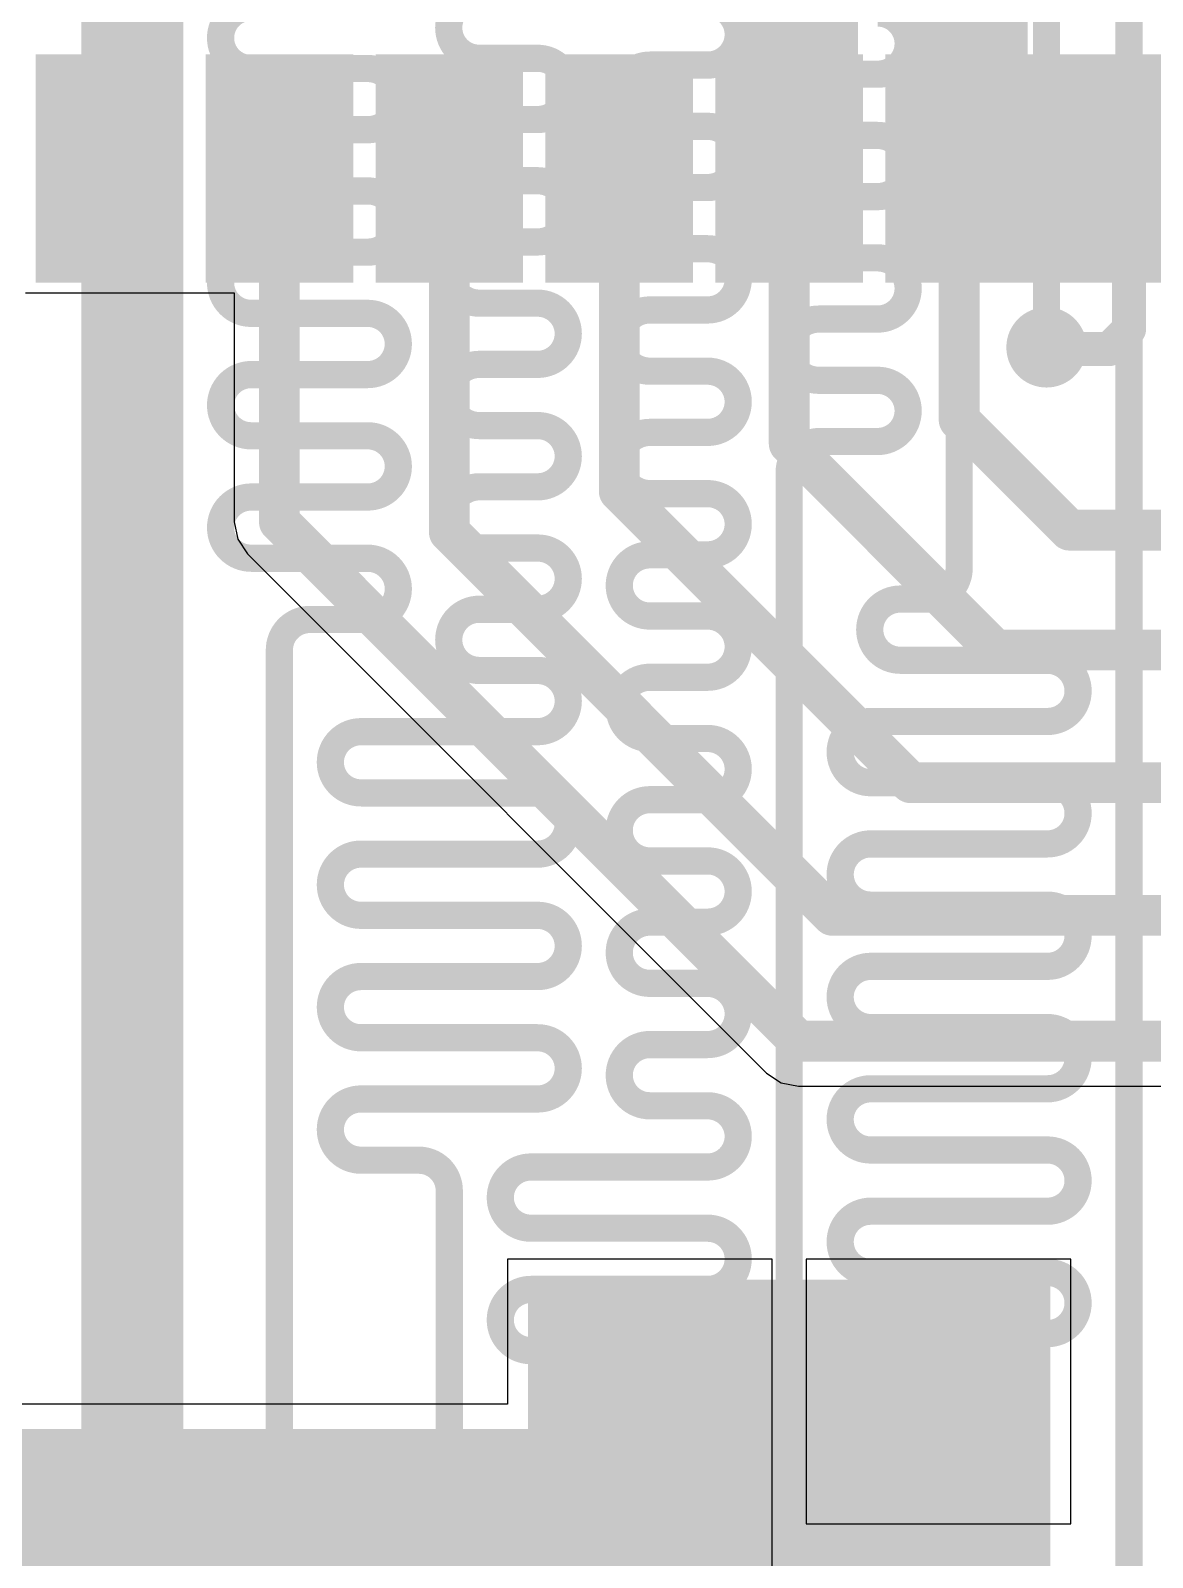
# Model space of a CAD drawing. Header units: millimetres. Extents: x -0.43 to 2.06, y -0.4 to 2.49.
# Drawn here: x -0.0579 to 0.2722, y 0.9902 to 1.4392 of the extents above; entities that cross this region are included whole.
import ezdxf

# ---------------------------------------------------------------- set-up
doc = ezdxf.new("R2010")
doc.units = ezdxf.units.MM
doc.header["$MEASUREMENT"] = 0
for name, color, linetype in [('BottomLayer', 5, 'Continuous'), ('TopLayer', 1, 'Continuous'), ('TopPaste', 8, 'Continuous'), ('TopSolder', 216, 'Continuous'), ('ViaHoleLayer', 16, 'Continuous')]:
    doc.layers.add(name, color=color, linetype=linetype)

# ---------------------------------------------------------------- blocks, each defined once
blk = doc.blocks.new('41_SMD_MODULE_57')
at = {"layer": 'TopLayer'}
for points in [[(0.31496, 0.26732), (0.37402, 0.26732), (0.37402, 0.23189), (0.31496, 0.23189)], [(0.31496, 0.21732), (0.37402, 0.21732), (0.37402, 0.18189), (0.31496, 0.18189)], [(0.31496, 0.16732), (0.37402, 0.16732), (0.37402, 0.13189), (0.31496, 0.13189)], [(-0.13189, 0.12244), (0.01378, 0.12244), (0.01378, -0.02323), (-0.13189, -0.02323)], [(0.31496, 0.11732), (0.37402, 0.11732), (0.37402, 0.08189), (0.31496, 0.08189)], [(0.31496, 0.06732), (0.37402, 0.06732), (0.37402, 0.03189), (0.31496, 0.03189)], [(0.31496, 0.01732), (0.37402, 0.01732), (0.37402, -0.01811), (0.31496, -0.01811)], [(0.31496, -0.03268), (0.37402, -0.03268), (0.37402, -0.06811), (0.31496, -0.06811)]]:
    blk.add_hatch(color=1, dxfattribs=at).paths.add_polyline_path(points)
at = {"layer": 'TopPaste'}
for points in [[(0.31496, 0.26732), (0.37402, 0.26732), (0.37402, 0.23189), (0.31496, 0.23189)], [(0.31496, 0.21732), (0.37402, 0.21732), (0.37402, 0.18189), (0.31496, 0.18189)], [(0.31496, 0.16732), (0.37402, 0.16732), (0.37402, 0.13189), (0.31496, 0.13189)], [(-0.13189, 0.12244), (0.01378, 0.12244), (0.01378, -0.02323), (-0.13189, -0.02323)], [(0.31496, 0.11732), (0.37402, 0.11732), (0.37402, 0.08189), (0.31496, 0.08189)], [(0.31496, 0.06732), (0.37402, 0.06732), (0.37402, 0.03189), (0.31496, 0.03189)], [(0.31496, 0.01732), (0.37402, 0.01732), (0.37402, -0.01811), (0.31496, -0.01811)], [(0.31496, -0.03268), (0.37402, -0.03268), (0.37402, -0.06811), (0.31496, -0.06811)]]:
    blk.add_hatch(color=8, dxfattribs=at).paths.add_polyline_path(points)
at = {"layer": 'TopSolder'}
for points in [[(0.31096, 0.27132), (0.37802, 0.27132), (0.37802, 0.22789), (0.31096, 0.22789)], [(0.31096, 0.22132), (0.37802, 0.22132), (0.37802, 0.17789), (0.31096, 0.17789)], [(0.31096, 0.17132), (0.37802, 0.17132), (0.37802, 0.12789), (0.31096, 0.12789)], [(-0.13589, 0.12644), (0.01778, 0.12644), (0.01778, -0.02723), (-0.13589, -0.02723)], [(0.31096, 0.12132), (0.37802, 0.12132), (0.37802, 0.07789), (0.31096, 0.07789)], [(0.31096, 0.07132), (0.37802, 0.07132), (0.37802, 0.02789), (0.31096, 0.02789)], [(0.31096, 0.02132), (0.37802, 0.02132), (0.37802, -0.02211), (0.31096, -0.02211)], [(0.31096, -0.02868), (0.37802, -0.02868), (0.37802, -0.07211), (0.31096, -0.07211)]]:
    blk.add_hatch(color=216, dxfattribs=at).paths.add_polyline_path(points)

msp = doc.modelspace()

# ---------------------------------------------------------------- hatches: boundary and pattern name
at = {"layer": 'BottomLayer'}
h = msp.add_hatch(color=5, dxfattribs=at)
edge = h.paths.add_edge_path()
edge.add_arc((0.241, 1.346), 0.01181, 0, 360)
at = {"layer": 'TopLayer'}
for points in [[(0.14651, 1.36631), (0.18551, 1.36631), (0.18551, 1.48031), (0.14651, 1.48031)], [(0.19651, 1.36631), (0.23551, 1.36631), (0.23551, 1.48031), (0.19651, 1.48031)]]:
    msp.add_hatch(color=1, dxfattribs=at).paths.add_polyline_path(points)
h = msp.add_hatch(color=1, dxfattribs=at)
edge = h.paths.add_edge_path()
edge.add_arc((0.241, 1.346), 0.01181, 0, 360)
at = {"layer": 'ViaHoleLayer'}
h = msp.add_hatch(color=16, dxfattribs=at)
edge = h.paths.add_edge_path()
edge.add_arc((0.241, 1.346), 0.00591, 0, 360)

# ---------------------------------------------------------------- linework, layer by layer
at = {"layer": 'BottomLayer'}
for points, const_width in [([(0.2153, 1.305), (0.2153, 1.7753)], 0.008), ([(0.241, 1.346), (0.241, 1.777)], 0.008), ([(-0.028, 0.907), (-0.028, 1.521)], 0.03), ([(0.2653, 1.002), (0.2653, 1.46)], 0.008), ([(0.07413, 1.431), (0.0913, 1.431)], 0.008), ([(0.1243, 1.429), (0.1413, 1.429)], 0.008), ([(0.007, 1.428), (0.0413, 1.428)], 0.008), ([(0.17389, 1.42632), (0.1913, 1.42632)], 0.008), ([(0.07413, 1.413), (0.0913, 1.413)], 0.008), ([(0.1243, 1.411), (0.1413, 1.411)], 0.008), ([(0.007, 1.41), (0.0413, 1.41)], 0.008), ([(0.17389, 1.40832), (0.1913, 1.40832)], 0.008), ([(0.07413, 1.395), (0.0913, 1.395)], 0.008), ([(0.1243, 1.393), (0.1413, 1.393)], 0.008), ([(0.007, 1.392), (0.0413, 1.392)], 0.008), ([(0.17393, 1.39032), (0.1913, 1.39032)], 0.008), ([(0.07413, 1.377), (0.0913, 1.377)], 0.008), ([(0.1243, 1.375), (0.1413, 1.375)], 0.008), ([(0.007, 1.374), (0.0413, 1.374)], 0.008), ([(0.17393, 1.37232), (0.1913, 1.37232)], 0.008), ([(0.07413, 1.359), (0.0913, 1.359)], 0.008), ([(0.1243, 1.357), (0.1413, 1.357)], 0.008), ([(0.007, 1.356), (0.0413, 1.356)], 0.008), ([(0.17398, 1.35432), (0.1913, 1.35432)], 0.008), ([(0.07413, 1.341), (0.0913, 1.341)], 0.008), ([(0.1243, 1.339), (0.1413, 1.339)], 0.008), ([(0.007, 1.338), (0.0413, 1.338)], 0.008), ([(0.17398, 1.33632), (0.1913, 1.33632)], 0.008), ([(0.07413, 1.323), (0.0913, 1.323)], 0.008), ([(0.1243, 1.321), (0.1413, 1.321)], 0.008), ([(0.007, 1.32), (0.0413, 1.32)], 0.008), ([(0.1743, 1.31832), (0.1913, 1.31832)], 0.008), ([(0.1653, 1.03932), (0.1653, 1.30932)], 0.008), ([(0.07413, 1.305), (0.0913, 1.305)], 0.008), ([(0.1243, 1.303), (0.1413, 1.303)], 0.008), ([(0.2153, 1.281), (0.2153, 1.305)], 0.008), ([(0.007, 1.302), (0.0413, 1.302)], 0.008), ([(0.07413, 1.287), (0.0913, 1.287)], 0.008), ([(0.1243, 1.285), (0.1413, 1.285)], 0.008), ([(0.007, 1.284), (0.0413, 1.284)], 0.008), ([(0.19799, 1.272), (0.2063, 1.272)], 0.008), ([(0.07413, 1.269), (0.0913, 1.269)], 0.008), ([(0.1243, 1.267), (0.1413, 1.267)], 0.008), ([(0.0243, 1.266), (0.0413, 1.266)], 0.008), ([(0.0153, 1.235), (0.0153, 1.257)], 0.008), ([(0.19799, 1.254), (0.2413, 1.254)], 0.008), ([(0.07413, 1.251), (0.0913, 1.251)], 0.008), ([(0.1243, 1.249), (0.1413, 1.249)], 0.008), ([(0.1893, 1.236), (0.2413, 1.236)], 0.008), ([(0.0153, 0.76062), (0.0153, 1.235)], 0.008), ([(0.0393, 1.233), (0.0913, 1.233)], 0.008), ([(0.1243, 1.231), (0.1413, 1.231)], 0.008), ([(0.1893, 1.218), (0.2413, 1.218)], 0.008), ([(0.0393, 1.215), (0.0913, 1.215)], 0.008), ([(0.1243, 1.213), (0.1413, 1.213)], 0.008), ([(0.1893, 1.2), (0.2413, 1.2)], 0.008), ([(0.0393, 1.197), (0.0913, 1.197)], 0.008), ([(0.1243, 1.195), (0.1413, 1.195)], 0.008), ([(0.1893, 1.182), (0.2413, 1.182)], 0.008), ([(0.0393, 1.179), (0.0913, 1.179)], 0.008), ([(0.1243, 1.177), (0.1413, 1.177)], 0.008), ([(0.1893, 1.164), (0.2413, 1.164)], 0.008), ([(0.0393, 1.161), (0.0913, 1.161)], 0.008), ([(0.1243, 1.159), (0.1413, 1.159)], 0.008), ([(0.1893, 1.146), (0.2413, 1.146)], 0.008), ([(0.0393, 1.143), (0.0913, 1.143)], 0.008), ([(0.1243, 1.141), (0.1413, 1.141)], 0.008), ([(0.1893, 1.128), (0.2413, 1.128)], 0.008), ([(0.0393, 1.125), (0.0913, 1.125)], 0.008), ([(0.1243, 1.123), (0.1413, 1.123)], 0.008), ([(0.1893, 1.11), (0.2413, 1.11)], 0.008), ([(0.0393, 1.107), (0.0563, 1.107)], 0.008), ([(0.0893, 1.105), (0.1413, 1.105)], 0.008), ([(0.0653, 1.094), (0.0653, 1.098)], 0.008), ([(0.0653, 0.76062), (0.0653, 1.094)], 0.008), ([(0.1893, 1.092), (0.2413, 1.092)], 0.008), ([(0.0893, 1.087), (0.1413, 1.087)], 0.008), ([(0.1893, 1.074), (0.2413, 1.074)], 0.008), ([(0.0893, 1.069), (0.1413, 1.069)], 0.008), ([(0.1893, 1.056), (0.2413, 1.056)], 0.008), ([(0.0893, 1.051), (0.1063, 1.051)], 0.008), ([(0.1153, 1.038), (0.1153, 1.042)], 0.008), ([(0.1153, 0.76062), (0.1153, 1.038)], 0.008), ([(0.1893, 1.038), (0.2063, 1.038)], 0.008), ([(0.1393, 1.03032), (0.1563, 1.03032)], 0.008), ([(0.2153, 1.025), (0.2153, 1.029)], 0.008), ([(0.2153, 0.76062), (0.2153, 1.025)], 0.008), ([(0.1393, 1.01232), (0.1913, 1.01232)], 0.008), ([(0.2653, 0.958), (0.2653, 1.002)], 0.008), ([(0.1393, 0.99432), (0.1913, 0.99432)], 0.008)]:
    msp.add_lwpolyline(points, dxfattribs=dict(at, const_width=const_width))
at = {"layer": 'BottomLayer', "const_width": 0.008}
for points in [[(0.07413, 1.431, -1), (0.07413, 1.449)], [(0.1413, 1.447, -1), (0.1413, 1.429)], [(0.007, 1.428, -1), (0.007, 1.446)], [(0.1913, 1.44432, -1), (0.1913, 1.42632)], [(0.0913, 1.431, -1), (0.0913, 1.413)], [(0.1243, 1.411, -1), (0.1243, 1.429)], [(0.0413, 1.428, -1), (0.0413, 1.41)], [(0.17389, 1.40832, -1), (0.17389, 1.42632)], [(0.07413, 1.395, -1), (0.07413, 1.413)], [(0.1413, 1.411, -1), (0.1413, 1.393)], [(0.007, 1.392, -1), (0.007, 1.41)], [(0.1913, 1.40832, -1), (0.1913, 1.39032)], [(0.0913, 1.395, -1), (0.0913, 1.377)], [(0.1243, 1.375, -1), (0.1243, 1.393)], [(0.0413, 1.392, -1), (0.0413, 1.374)], [(0.17393, 1.37232, -1), (0.17393, 1.39032)], [(0.07413, 1.359, -1), (0.07413, 1.377)], [(0.1413, 1.375, -1), (0.1413, 1.357)], [(0.007, 1.356, -1), (0.007, 1.374)], [(0.1913, 1.37232, -1), (0.1913, 1.35432)], [(0.0913, 1.359, -1), (0.0913, 1.341)], [(0.1243, 1.339, -1), (0.1243, 1.357)], [(0.0413, 1.356, -1), (0.0413, 1.338)], [(0.17398, 1.33632, -1), (0.17398, 1.35432)], [(0.07413, 1.323, -1), (0.07413, 1.341)], [(0.1413, 1.339, -1), (0.1413, 1.321)], [(0.007, 1.32, -1), (0.007, 1.338)], [(0.1913, 1.33632, -1), (0.1913, 1.31832)], [(0.0913, 1.323, -1), (0.0913, 1.305)], [(0.1243, 1.303, -1), (0.1243, 1.321)], [(0.0413, 1.32, -1), (0.0413, 1.302)], [(0.1653, 1.30932, -0.414214), (0.1743, 1.31832)], [(0.07413, 1.287, -1), (0.07413, 1.305)], [(0.1413, 1.303, -1), (0.1413, 1.285)], [(0.007, 1.284, -1), (0.007, 1.302)], [(0.0913, 1.287, -1), (0.0913, 1.269)], [(0.1243, 1.267, -1), (0.1243, 1.285)], [(0.0413, 1.284, -1), (0.0413, 1.266)], [(0.2153, 1.281, -0.414214), (0.2063, 1.272)], [(0.19799, 1.254, -1), (0.19799, 1.272)], [(0.07413, 1.251, -1), (0.07413, 1.269)], [(0.1413, 1.267, -1), (0.1413, 1.249)], [(0.0153, 1.257, -0.414214), (0.0243, 1.266)], [(0.2413, 1.254, -1), (0.2413, 1.236)], [(0.0913, 1.251, -1), (0.0913, 1.233)], [(0.1243, 1.231, -1), (0.1243, 1.249)], [(0.1893, 1.218, -1), (0.1893, 1.236)], [(0.0393, 1.215, -1), (0.0393, 1.233)], [(0.1413, 1.231, -1), (0.1413, 1.213)], [(0.2413, 1.218, -1), (0.2413, 1.2)], [(0.0913, 1.215, -1), (0.0913, 1.197)], [(0.1243, 1.195, -1), (0.1243, 1.213)], [(0.1893, 1.182, -1), (0.1893, 1.2)], [(0.0393, 1.179, -1), (0.0393, 1.197)], [(0.1413, 1.195, -1), (0.1413, 1.177)], [(0.2413, 1.182, -1), (0.2413, 1.164)], [(0.0913, 1.179, -1), (0.0913, 1.161)], [(0.1243, 1.159, -1), (0.1243, 1.177)], [(0.1893, 1.146, -1), (0.1893, 1.164)], [(0.0393, 1.143, -1), (0.0393, 1.161)], [(0.1413, 1.159, -1), (0.1413, 1.141)], [(0.2413, 1.146, -1), (0.2413, 1.128)], [(0.0913, 1.143, -1), (0.0913, 1.125)], [(0.1243, 1.123, -1), (0.1243, 1.141)], [(0.1893, 1.11, -1), (0.1893, 1.128)], [(0.0393, 1.107, -1), (0.0393, 1.125)], [(0.1413, 1.123, -1), (0.1413, 1.105)], [(0.2413, 1.11, -1), (0.2413, 1.092)], [(0.0563, 1.107, -0.414214), (0.0653, 1.098)], [(0.0893, 1.087, -1), (0.0893, 1.105)], [(0.1893, 1.074, -1), (0.1893, 1.092)], [(0.1413, 1.087, -1), (0.1413, 1.069)], [(0.2413, 1.074, -1), (0.2413, 1.056)], [(0.0893, 1.051, -1), (0.0893, 1.069)], [(0.1893, 1.038, -1), (0.1893, 1.056)], [(0.1063, 1.051, -0.414214), (0.1153, 1.042)], [(0.1653, 1.03932, -0.414214), (0.1563, 1.03032)], [(0.2063, 1.038, -0.414214), (0.2153, 1.029)], [(0.1393, 1.01232, -1), (0.1393, 1.03032)], [(0.1913, 1.01232, -1), (0.1913, 0.99432)], [(0.1393, 0.97632, -1), (0.1393, 0.99432)]]:
    msp.add_lwpolyline(points, format="xyb", dxfattribs=at)
at = {"layer": 'BottomLayer', "const_width": 0.004}
for points in [[(0.07213, 1.431, 1), (0.07613, 1.431, 1)], [(0.07213, 1.431, 1), (0.07613, 1.431, 1)], [(0.0893, 1.431, 1), (0.0933, 1.431, 1)], [(0.0893, 1.431, 1), (0.0933, 1.431, 1)], [(0.1223, 1.429, 1), (0.1263, 1.429, 1)], [(0.1223, 1.429, 1), (0.1263, 1.429, 1)], [(0.1393, 1.429, 1), (0.1433, 1.429, 1)], [(0.1393, 1.429, 1), (0.1433, 1.429, 1)], [(0.005, 1.428, 1), (0.009, 1.428, 1)], [(0.005, 1.428, 1), (0.009, 1.428, 1)], [(0.0393, 1.428, 1), (0.0433, 1.428, 1)], [(0.0393, 1.428, 1), (0.0433, 1.428, 1)], [(0.17189, 1.42632, 1), (0.17589, 1.42632, 1)], [(0.17189, 1.42632, 1), (0.17589, 1.42632, 1)], [(0.1893, 1.42632, 1), (0.1933, 1.42632, 1)], [(0.1893, 1.42632, 1), (0.1933, 1.42632, 1)], [(0.07213, 1.413, 1), (0.07613, 1.413, 1)], [(0.07213, 1.413, 1), (0.07613, 1.413, 1)], [(0.0893, 1.413, 1), (0.0933, 1.413, 1)], [(0.0893, 1.413, 1), (0.0933, 1.413, 1)], [(0.1223, 1.411, 1), (0.1263, 1.411, 1)], [(0.1223, 1.411, 1), (0.1263, 1.411, 1)], [(0.1393, 1.411, 1), (0.1433, 1.411, 1)], [(0.1393, 1.411, 1), (0.1433, 1.411, 1)], [(0.005, 1.41, 1), (0.009, 1.41, 1)], [(0.005, 1.41, 1), (0.009, 1.41, 1)], [(0.0393, 1.41, 1), (0.0433, 1.41, 1)], [(0.0393, 1.41, 1), (0.0433, 1.41, 1)], [(0.17189, 1.40832, 1), (0.17589, 1.40832, 1)], [(0.17189, 1.40832, 1), (0.17589, 1.40832, 1)], [(0.1893, 1.40832, 1), (0.1933, 1.40832, 1)], [(0.1893, 1.40832, 1), (0.1933, 1.40832, 1)], [(0.07213, 1.395, 1), (0.07613, 1.395, 1)], [(0.07213, 1.395, 1), (0.07613, 1.395, 1)], [(0.0893, 1.395, 1), (0.0933, 1.395, 1)], [(0.0893, 1.395, 1), (0.0933, 1.395, 1)], [(0.1223, 1.393, 1), (0.1263, 1.393, 1)], [(0.1223, 1.393, 1), (0.1263, 1.393, 1)], [(0.1393, 1.393, 1), (0.1433, 1.393, 1)], [(0.1393, 1.393, 1), (0.1433, 1.393, 1)], [(0.005, 1.392, 1), (0.009, 1.392, 1)], [(0.005, 1.392, 1), (0.009, 1.392, 1)], [(0.0393, 1.392, 1), (0.0433, 1.392, 1)], [(0.0393, 1.392, 1), (0.0433, 1.392, 1)], [(0.17193, 1.39032, 1), (0.17593, 1.39032, 1)], [(0.17193, 1.39032, 1), (0.17593, 1.39032, 1)], [(0.1893, 1.39032, 1), (0.1933, 1.39032, 1)], [(0.1893, 1.39032, 1), (0.1933, 1.39032, 1)], [(0.07213, 1.377, 1), (0.07613, 1.377, 1)], [(0.07213, 1.377, 1), (0.07613, 1.377, 1)], [(0.0893, 1.377, 1), (0.0933, 1.377, 1)], [(0.0893, 1.377, 1), (0.0933, 1.377, 1)], [(0.1223, 1.375, 1), (0.1263, 1.375, 1)], [(0.1223, 1.375, 1), (0.1263, 1.375, 1)], [(0.1393, 1.375, 1), (0.1433, 1.375, 1)], [(0.1393, 1.375, 1), (0.1433, 1.375, 1)], [(0.005, 1.374, 1), (0.009, 1.374, 1)], [(0.005, 1.374, 1), (0.009, 1.374, 1)], [(0.0393, 1.374, 1), (0.0433, 1.374, 1)], [(0.0393, 1.374, 1), (0.0433, 1.374, 1)], [(0.17193, 1.37232, 1), (0.17593, 1.37232, 1)], [(0.17193, 1.37232, 1), (0.17593, 1.37232, 1)], [(0.1893, 1.37232, 1), (0.1933, 1.37232, 1)], [(0.1893, 1.37232, 1), (0.1933, 1.37232, 1)], [(0.07213, 1.359, 1), (0.07613, 1.359, 1)], [(0.07213, 1.359, 1), (0.07613, 1.359, 1)], [(0.0893, 1.359, 1), (0.0933, 1.359, 1)], [(0.0893, 1.359, 1), (0.0933, 1.359, 1)], [(0.1223, 1.357, 1), (0.1263, 1.357, 1)], [(0.1223, 1.357, 1), (0.1263, 1.357, 1)], [(0.1393, 1.357, 1), (0.1433, 1.357, 1)], [(0.1393, 1.357, 1), (0.1433, 1.357, 1)], [(0.005, 1.356, 1), (0.009, 1.356, 1)], [(0.005, 1.356, 1), (0.009, 1.356, 1)], [(0.0393, 1.356, 1), (0.0433, 1.356, 1)], [(0.0393, 1.356, 1), (0.0433, 1.356, 1)], [(0.17198, 1.35432, 1), (0.17598, 1.35432, 1)], [(0.17198, 1.35432, 1), (0.17598, 1.35432, 1)], [(0.1893, 1.35432, 1), (0.1933, 1.35432, 1)], [(0.1893, 1.35432, 1), (0.1933, 1.35432, 1)], [(0.239, 1.346, 1), (0.243, 1.346, 1)], [(0.07213, 1.341, 1), (0.07613, 1.341, 1)], [(0.07213, 1.341, 1), (0.07613, 1.341, 1)], [(0.0893, 1.341, 1), (0.0933, 1.341, 1)], [(0.0893, 1.341, 1), (0.0933, 1.341, 1)], [(0.1223, 1.339, 1), (0.1263, 1.339, 1)], [(0.1223, 1.339, 1), (0.1263, 1.339, 1)], [(0.1393, 1.339, 1), (0.1433, 1.339, 1)], [(0.1393, 1.339, 1), (0.1433, 1.339, 1)], [(0.005, 1.338, 1), (0.009, 1.338, 1)], [(0.005, 1.338, 1), (0.009, 1.338, 1)], [(0.0393, 1.338, 1), (0.0433, 1.338, 1)], [(0.0393, 1.338, 1), (0.0433, 1.338, 1)], [(0.17198, 1.33632, 1), (0.17598, 1.33632, 1)], [(0.17198, 1.33632, 1), (0.17598, 1.33632, 1)], [(0.1893, 1.33632, 1), (0.1933, 1.33632, 1)], [(0.1893, 1.33632, 1), (0.1933, 1.33632, 1)], [(0.07213, 1.323, 1), (0.07613, 1.323, 1)], [(0.07213, 1.323, 1), (0.07613, 1.323, 1)], [(0.0893, 1.323, 1), (0.0933, 1.323, 1)], [(0.0893, 1.323, 1), (0.0933, 1.323, 1)], [(0.1223, 1.321, 1), (0.1263, 1.321, 1)], [(0.1223, 1.321, 1), (0.1263, 1.321, 1)], [(0.1393, 1.321, 1), (0.1433, 1.321, 1)], [(0.1393, 1.321, 1), (0.1433, 1.321, 1)], [(0.005, 1.32, 1), (0.009, 1.32, 1)], [(0.005, 1.32, 1), (0.009, 1.32, 1)], [(0.0393, 1.32, 1), (0.0433, 1.32, 1)], [(0.0393, 1.32, 1), (0.0433, 1.32, 1)], [(0.1723, 1.31832, 1), (0.1763, 1.31832, 1)], [(0.1723, 1.31832, 1), (0.1763, 1.31832, 1)], [(0.1893, 1.31832, 1), (0.1933, 1.31832, 1)], [(0.1893, 1.31832, 1), (0.1933, 1.31832, 1)], [(0.1633, 1.30932, 1), (0.1673, 1.30932, 1)], [(0.1633, 1.30932, 1), (0.1673, 1.30932, 1)], [(0.07213, 1.305, 1), (0.07613, 1.305, 1)], [(0.07213, 1.305, 1), (0.07613, 1.305, 1)], [(0.0893, 1.305, 1), (0.0933, 1.305, 1)], [(0.0893, 1.305, 1), (0.0933, 1.305, 1)], [(0.1223, 1.303, 1), (0.1263, 1.303, 1)], [(0.1223, 1.303, 1), (0.1263, 1.303, 1)], [(0.1393, 1.303, 1), (0.1433, 1.303, 1)], [(0.1393, 1.303, 1), (0.1433, 1.303, 1)], [(0.2133, 1.305, 1), (0.2173, 1.305, 1)], [(0.2133, 1.305, 1), (0.2173, 1.305, 1)], [(0.005, 1.302, 1), (0.009, 1.302, 1)], [(0.005, 1.302, 1), (0.009, 1.302, 1)], [(0.0393, 1.302, 1), (0.0433, 1.302, 1)], [(0.0393, 1.302, 1), (0.0433, 1.302, 1)], [(0.07213, 1.287, 1), (0.07613, 1.287, 1)], [(0.07213, 1.287, 1), (0.07613, 1.287, 1)], [(0.0893, 1.287, 1), (0.0933, 1.287, 1)], [(0.0893, 1.287, 1), (0.0933, 1.287, 1)], [(0.1223, 1.285, 1), (0.1263, 1.285, 1)], [(0.1223, 1.285, 1), (0.1263, 1.285, 1)], [(0.1393, 1.285, 1), (0.1433, 1.285, 1)], [(0.1393, 1.285, 1), (0.1433, 1.285, 1)], [(0.005, 1.284, 1), (0.009, 1.284, 1)], [(0.005, 1.284, 1), (0.009, 1.284, 1)], [(0.0393, 1.284, 1), (0.0433, 1.284, 1)], [(0.0393, 1.284, 1), (0.0433, 1.284, 1)], [(0.2133, 1.281, 1), (0.2173, 1.281, 1)], [(0.2133, 1.281, 1), (0.2173, 1.281, 1)], [(0.19599, 1.272, 1), (0.19999, 1.272, 1)], [(0.19599, 1.272, 1), (0.19999, 1.272, 1)], [(0.2043, 1.272, 1), (0.2083, 1.272, 1)], [(0.2043, 1.272, 1), (0.2083, 1.272, 1)], [(0.07213, 1.269, 1), (0.07613, 1.269, 1)], [(0.07213, 1.269, 1), (0.07613, 1.269, 1)], [(0.0893, 1.269, 1), (0.0933, 1.269, 1)], [(0.0893, 1.269, 1), (0.0933, 1.269, 1)], [(0.1223, 1.267, 1), (0.1263, 1.267, 1)], [(0.1223, 1.267, 1), (0.1263, 1.267, 1)], [(0.1393, 1.267, 1), (0.1433, 1.267, 1)], [(0.1393, 1.267, 1), (0.1433, 1.267, 1)], [(0.0223, 1.266, 1), (0.0263, 1.266, 1)], [(0.0223, 1.266, 1), (0.0263, 1.266, 1)], [(0.0393, 1.266, 1), (0.0433, 1.266, 1)], [(0.0393, 1.266, 1), (0.0433, 1.266, 1)], [(0.0133, 1.257, 1), (0.0173, 1.257, 1)], [(0.0133, 1.257, 1), (0.0173, 1.257, 1)], [(0.19599, 1.254, 1), (0.19999, 1.254, 1)], [(0.19599, 1.254, 1), (0.19999, 1.254, 1)], [(0.2393, 1.254, 1), (0.2433, 1.254, 1)], [(0.2393, 1.254, 1), (0.2433, 1.254, 1)], [(0.07213, 1.251, 1), (0.07613, 1.251, 1)], [(0.07213, 1.251, 1), (0.07613, 1.251, 1)], [(0.0893, 1.251, 1), (0.0933, 1.251, 1)], [(0.0893, 1.251, 1), (0.0933, 1.251, 1)], [(0.1223, 1.249, 1), (0.1263, 1.249, 1)], [(0.1223, 1.249, 1), (0.1263, 1.249, 1)], [(0.1393, 1.249, 1), (0.1433, 1.249, 1)], [(0.1393, 1.249, 1), (0.1433, 1.249, 1)], [(0.1873, 1.236, 1), (0.1913, 1.236, 1)], [(0.1873, 1.236, 1), (0.1913, 1.236, 1)], [(0.2393, 1.236, 1), (0.2433, 1.236, 1)], [(0.2393, 1.236, 1), (0.2433, 1.236, 1)], [(0.0133, 1.235, 1), (0.0173, 1.235, 1)], [(0.0133, 1.235, 1), (0.0173, 1.235, 1)], [(0.0373, 1.233, 1), (0.0413, 1.233, 1)], [(0.0373, 1.233, 1), (0.0413, 1.233, 1)], [(0.0893, 1.233, 1), (0.0933, 1.233, 1)], [(0.0893, 1.233, 1), (0.0933, 1.233, 1)], [(0.1223, 1.231, 1), (0.1263, 1.231, 1)], [(0.1223, 1.231, 1), (0.1263, 1.231, 1)], [(0.1393, 1.231, 1), (0.1433, 1.231, 1)], [(0.1393, 1.231, 1), (0.1433, 1.231, 1)], [(0.1873, 1.218, 1), (0.1913, 1.218, 1)], [(0.1873, 1.218, 1), (0.1913, 1.218, 1)], [(0.2393, 1.218, 1), (0.2433, 1.218, 1)], [(0.2393, 1.218, 1), (0.2433, 1.218, 1)], [(0.0373, 1.215, 1), (0.0413, 1.215, 1)], [(0.0373, 1.215, 1), (0.0413, 1.215, 1)], [(0.0893, 1.215, 1), (0.0933, 1.215, 1)], [(0.0893, 1.215, 1), (0.0933, 1.215, 1)], [(0.1223, 1.213, 1), (0.1263, 1.213, 1)], [(0.1223, 1.213, 1), (0.1263, 1.213, 1)], [(0.1393, 1.213, 1), (0.1433, 1.213, 1)], [(0.1393, 1.213, 1), (0.1433, 1.213, 1)], [(0.1873, 1.2, 1), (0.1913, 1.2, 1)], [(0.1873, 1.2, 1), (0.1913, 1.2, 1)], [(0.2393, 1.2, 1), (0.2433, 1.2, 1)], [(0.2393, 1.2, 1), (0.2433, 1.2, 1)], [(0.0373, 1.197, 1), (0.0413, 1.197, 1)], [(0.0373, 1.197, 1), (0.0413, 1.197, 1)], [(0.0893, 1.197, 1), (0.0933, 1.197, 1)], [(0.0893, 1.197, 1), (0.0933, 1.197, 1)], [(0.1223, 1.195, 1), (0.1263, 1.195, 1)], [(0.1223, 1.195, 1), (0.1263, 1.195, 1)], [(0.1393, 1.195, 1), (0.1433, 1.195, 1)], [(0.1393, 1.195, 1), (0.1433, 1.195, 1)], [(0.1873, 1.182, 1), (0.1913, 1.182, 1)], [(0.1873, 1.182, 1), (0.1913, 1.182, 1)], [(0.2393, 1.182, 1), (0.2433, 1.182, 1)], [(0.2393, 1.182, 1), (0.2433, 1.182, 1)], [(0.0373, 1.179, 1), (0.0413, 1.179, 1)], [(0.0373, 1.179, 1), (0.0413, 1.179, 1)], [(0.0893, 1.179, 1), (0.0933, 1.179, 1)], [(0.0893, 1.179, 1), (0.0933, 1.179, 1)], [(0.1223, 1.177, 1), (0.1263, 1.177, 1)], [(0.1223, 1.177, 1), (0.1263, 1.177, 1)], [(0.1393, 1.177, 1), (0.1433, 1.177, 1)], [(0.1393, 1.177, 1), (0.1433, 1.177, 1)], [(0.1873, 1.164, 1), (0.1913, 1.164, 1)], [(0.1873, 1.164, 1), (0.1913, 1.164, 1)], [(0.2393, 1.164, 1), (0.2433, 1.164, 1)], [(0.2393, 1.164, 1), (0.2433, 1.164, 1)], [(0.0373, 1.161, 1), (0.0413, 1.161, 1)], [(0.0373, 1.161, 1), (0.0413, 1.161, 1)], [(0.0893, 1.161, 1), (0.0933, 1.161, 1)], [(0.0893, 1.161, 1), (0.0933, 1.161, 1)], [(0.1223, 1.159, 1), (0.1263, 1.159, 1)], [(0.1223, 1.159, 1), (0.1263, 1.159, 1)], [(0.1393, 1.159, 1), (0.1433, 1.159, 1)], [(0.1393, 1.159, 1), (0.1433, 1.159, 1)], [(0.1873, 1.146, 1), (0.1913, 1.146, 1)], [(0.1873, 1.146, 1), (0.1913, 1.146, 1)], [(0.2393, 1.146, 1), (0.2433, 1.146, 1)], [(0.2393, 1.146, 1), (0.2433, 1.146, 1)], [(0.0373, 1.143, 1), (0.0413, 1.143, 1)], [(0.0373, 1.143, 1), (0.0413, 1.143, 1)], [(0.0893, 1.143, 1), (0.0933, 1.143, 1)], [(0.0893, 1.143, 1), (0.0933, 1.143, 1)], [(0.1223, 1.141, 1), (0.1263, 1.141, 1)], [(0.1223, 1.141, 1), (0.1263, 1.141, 1)], [(0.1393, 1.141, 1), (0.1433, 1.141, 1)], [(0.1393, 1.141, 1), (0.1433, 1.141, 1)], [(0.1873, 1.128, 1), (0.1913, 1.128, 1)], [(0.1873, 1.128, 1), (0.1913, 1.128, 1)], [(0.2393, 1.128, 1), (0.2433, 1.128, 1)], [(0.2393, 1.128, 1), (0.2433, 1.128, 1)], [(0.0373, 1.125, 1), (0.0413, 1.125, 1)], [(0.0373, 1.125, 1), (0.0413, 1.125, 1)], [(0.0893, 1.125, 1), (0.0933, 1.125, 1)], [(0.0893, 1.125, 1), (0.0933, 1.125, 1)], [(0.1223, 1.123, 1), (0.1263, 1.123, 1)], [(0.1223, 1.123, 1), (0.1263, 1.123, 1)], [(0.1393, 1.123, 1), (0.1433, 1.123, 1)], [(0.1393, 1.123, 1), (0.1433, 1.123, 1)], [(0.1873, 1.11, 1), (0.1913, 1.11, 1)], [(0.1873, 1.11, 1), (0.1913, 1.11, 1)], [(0.2393, 1.11, 1), (0.2433, 1.11, 1)], [(0.2393, 1.11, 1), (0.2433, 1.11, 1)], [(0.0373, 1.107, 1), (0.0413, 1.107, 1)], [(0.0373, 1.107, 1), (0.0413, 1.107, 1)], [(0.0543, 1.107, 1), (0.0583, 1.107, 1)], [(0.0543, 1.107, 1), (0.0583, 1.107, 1)], [(0.0873, 1.105, 1), (0.0913, 1.105, 1)], [(0.0873, 1.105, 1), (0.0913, 1.105, 1)], [(0.1393, 1.105, 1), (0.1433, 1.105, 1)], [(0.1393, 1.105, 1), (0.1433, 1.105, 1)], [(0.0633, 1.098, 1), (0.0673, 1.098, 1)], [(0.0633, 1.098, 1), (0.0673, 1.098, 1)], [(0.0633, 1.094, 1), (0.0673, 1.094, 1)], [(0.0633, 1.094, 1), (0.0673, 1.094, 1)], [(0.1873, 1.092, 1), (0.1913, 1.092, 1)], [(0.1873, 1.092, 1), (0.1913, 1.092, 1)], [(0.2393, 1.092, 1), (0.2433, 1.092, 1)], [(0.2393, 1.092, 1), (0.2433, 1.092, 1)], [(0.0873, 1.087, 1), (0.0913, 1.087, 1)], [(0.0873, 1.087, 1), (0.0913, 1.087, 1)], [(0.1393, 1.087, 1), (0.1433, 1.087, 1)], [(0.1393, 1.087, 1), (0.1433, 1.087, 1)], [(0.1873, 1.074, 1), (0.1913, 1.074, 1)], [(0.1873, 1.074, 1), (0.1913, 1.074, 1)], [(0.2393, 1.074, 1), (0.2433, 1.074, 1)], [(0.2393, 1.074, 1), (0.2433, 1.074, 1)], [(0.0873, 1.069, 1), (0.0913, 1.069, 1)], [(0.0873, 1.069, 1), (0.0913, 1.069, 1)], [(0.1393, 1.069, 1), (0.1433, 1.069, 1)], [(0.1393, 1.069, 1), (0.1433, 1.069, 1)], [(0.1873, 1.056, 1), (0.1913, 1.056, 1)], [(0.1873, 1.056, 1), (0.1913, 1.056, 1)], [(0.2393, 1.056, 1), (0.2433, 1.056, 1)], [(0.2393, 1.056, 1), (0.2433, 1.056, 1)], [(0.0873, 1.051, 1), (0.0913, 1.051, 1)], [(0.0873, 1.051, 1), (0.0913, 1.051, 1)], [(0.1043, 1.051, 1), (0.1083, 1.051, 1)], [(0.1043, 1.051, 1), (0.1083, 1.051, 1)], [(0.1133, 1.042, 1), (0.1173, 1.042, 1)], [(0.1133, 1.042, 1), (0.1173, 1.042, 1)], [(0.1133, 1.038, 1), (0.1173, 1.038, 1)], [(0.1133, 1.038, 1), (0.1173, 1.038, 1)], [(0.1633, 1.03932, 1), (0.1673, 1.03932, 1)], [(0.1633, 1.03932, 1), (0.1673, 1.03932, 1)], [(0.1873, 1.038, 1), (0.1913, 1.038, 1)], [(0.1873, 1.038, 1), (0.1913, 1.038, 1)], [(0.2043, 1.038, 1), (0.2083, 1.038, 1)], [(0.2043, 1.038, 1), (0.2083, 1.038, 1)], [(0.1373, 1.03032, 1), (0.1413, 1.03032, 1)], [(0.1373, 1.03032, 1), (0.1413, 1.03032, 1)], [(0.1543, 1.03032, 1), (0.1583, 1.03032, 1)], [(0.1543, 1.03032, 1), (0.1583, 1.03032, 1)], [(0.2133, 1.029, 1), (0.2173, 1.029, 1)], [(0.2133, 1.029, 1), (0.2173, 1.029, 1)], [(0.2133, 1.025, 1), (0.2173, 1.025, 1)], [(0.2133, 1.025, 1), (0.2173, 1.025, 1)], [(0.1373, 1.01232, 1), (0.1413, 1.01232, 1)], [(0.1373, 1.01232, 1), (0.1413, 1.01232, 1)], [(0.1893, 1.01232, 1), (0.1933, 1.01232, 1)], [(0.1893, 1.01232, 1), (0.1933, 1.01232, 1)], [(0.2633, 1.002, 1), (0.2673, 1.002, 1)], [(0.2633, 1.002, 1), (0.2673, 1.002, 1)], [(0.1373, 0.99432, 1), (0.1413, 0.99432, 1)], [(0.1373, 0.99432, 1), (0.1413, 0.99432, 1)], [(0.1893, 0.99432, 1), (0.1933, 0.99432, 1)], [(0.1893, 0.99432, 1), (0.1933, 0.99432, 1)]]:
    msp.add_lwpolyline(points, format="xyb", close=True, dxfattribs=at)
at = {"layer": 'TopLayer'}
for p, q in [((-0.05942, 1.36207), (-0.00998, 1.36207)), ((-0.00998, 1.36207), (-0.00998, 1.36207)), ((-0.00998, 1.36207), (-0.00942, 1.36207)), ((-0.00942, 1.36207), (-0.00942, 1.36207)), ((-0.00942, 1.36207), (0.00204, 1.36207)), ((0.00204, 1.36207), (0.00204, 1.2947)), ((0.00204, 1.2947), (0.00305, 1.28963)), ((0.00305, 1.28963), (0.00593, 1.28533)), ((0.00593, 1.28533), (0.15863, 1.13263)), ((0.15863, 1.13263), (0.16293, 1.12975)), ((0.16293, 1.12975), (0.168, 1.12875)), ((0.168, 1.12875), (0.34865, 1.12875)), ((0.1603, 1.07789), (0.08246, 1.07789)), ((0.08246, 1.07789), (0.08246, 1.03528)), ((0.1603, 0.99506), (0.1603, 1.07789)), ((0.24813, 1.07789), (0.1703, 1.07789)), ((0.1703, 1.07789), (0.1703, 1.00006)), ((0.24813, 1.00006), (0.24813, 1.07789)), ((0.08246, 1.03528), (-0.10735, 1.03528)), ((0.1703, 1.00006), (0.24813, 1.00006)), ((0.1603, 0.91222), (0.1603, 0.99506))]:
    msp.add_line(p, q, dxfattribs=at)
for points, const_width in [([(-0.03422, 1.39908), (-0.03422, 1.45922)], 0.01), ([(0.0153, 1.2947), (0.0153, 1.3986)], 0.012), ([(0.0653, 1.2917), (0.0653, 1.3986)], 0.012), ([(0.1153, 1.3037), (0.1153, 1.3986)], 0.012), ([(0.1653, 1.3177), (0.1653, 1.3986)], 0.012), ([(0.2153, 1.3247), (0.2153, 1.3986)], 0.012), ([(0.2653, 1.35133), (0.2653, 1.3986)], 0.01), ([(0.25944, 1.34548), (0.2653, 1.35133)], 0.01), ([(0.241, 1.346), (0.24152, 1.34548)], 0.01), ([(0.24152, 1.34548), (0.25944, 1.34548)], 0.01), ([(0.2153, 1.3247), (0.24774, 1.29226)], 0.012), ([(0.1653, 1.3177), (0.226, 1.257)], 0.012), ([(0.1153, 1.3037), (0.201, 1.218)], 0.012), ([(0.0153, 1.2947), (0.168, 1.142)], 0.012), ([(0.0653, 1.2917), (0.178, 1.179)], 0.012), ([(0.24774, 1.29226), (0.362, 1.29226)], 0.012), ([(0.226, 1.257), (0.363, 1.257)], 0.012), ([(0.201, 1.218), (0.362, 1.218)], 0.012), ([(0.178, 1.179), (0.359, 1.179)], 0.012), ([(0.168, 1.142), (0.36, 1.142)], 0.012), ([(-0.123, 1.003), (0.15735, 1.003)], 0.05), ([(0.15735, 1.003), (0.1653, 0.99506)], 0.022)]:
    msp.add_lwpolyline(points, dxfattribs=dict(at, const_width=const_width))
for points, const_width in [([(-0.03672, 1.39908, 1), (-0.03172, 1.39908, 1)], 0.005), ([(0.0123, 1.3986, 1), (0.0183, 1.3986, 1)], 0.006), ([(0.0623, 1.3986, 1), (0.0683, 1.3986, 1)], 0.006), ([(0.1123, 1.3986, 1), (0.1183, 1.3986, 1)], 0.006), ([(0.1623, 1.3986, 1), (0.1683, 1.3986, 1)], 0.006), ([(0.2123, 1.3986, 1), (0.2183, 1.3986, 1)], 0.006), ([(0.2628, 1.3986, 1), (0.2678, 1.3986, 1)], 0.005), ([(0.2628, 1.35133, 1), (0.2678, 1.35133, 1)], 0.005), ([(0.2628, 1.35133, 1), (0.2678, 1.35133, 1)], 0.005), ([(0.2385, 1.346, 1), (0.2435, 1.346, 1)], 0.005), ([(0.23902, 1.34548, 1), (0.24402, 1.34548, 1)], 0.005), ([(0.23902, 1.34548, 1), (0.24402, 1.34548, 1)], 0.005), ([(0.25694, 1.34548, 1), (0.26194, 1.34548, 1)], 0.005), ([(0.25694, 1.34548, 1), (0.26194, 1.34548, 1)], 0.005), ([(0.2123, 1.3247, 1), (0.2183, 1.3247, 1)], 0.006), ([(0.2123, 1.3247, 1), (0.2183, 1.3247, 1)], 0.006), ([(0.1623, 1.3177, 1), (0.1683, 1.3177, 1)], 0.006), ([(0.1623, 1.3177, 1), (0.1683, 1.3177, 1)], 0.006), ([(0.1123, 1.3037, 1), (0.1183, 1.3037, 1)], 0.006), ([(0.1123, 1.3037, 1), (0.1183, 1.3037, 1)], 0.006), ([(0.0123, 1.2947, 1), (0.0183, 1.2947, 1)], 0.006), ([(0.0123, 1.2947, 1), (0.0183, 1.2947, 1)], 0.006), ([(0.0623, 1.2917, 1), (0.0683, 1.2917, 1)], 0.006), ([(0.0623, 1.2917, 1), (0.0683, 1.2917, 1)], 0.006), ([(0.24474, 1.29226, 1), (0.25074, 1.29226, 1)], 0.006), ([(0.24474, 1.29226, 1), (0.25074, 1.29226, 1)], 0.006), ([(0.223, 1.257, 1), (0.229, 1.257, 1)], 0.006), ([(0.223, 1.257, 1), (0.229, 1.257, 1)], 0.006), ([(0.198, 1.218, 1), (0.204, 1.218, 1)], 0.006), ([(0.198, 1.218, 1), (0.204, 1.218, 1)], 0.006), ([(0.175, 1.179, 1), (0.181, 1.179, 1)], 0.006), ([(0.175, 1.179, 1), (0.181, 1.179, 1)], 0.006), ([(0.165, 1.142, 1), (0.171, 1.142, 1)], 0.006), ([(0.165, 1.142, 1), (0.171, 1.142, 1)], 0.006), ([(0.14485, 1.003, 1), (0.16985, 1.003, 1)], 0.025), ([(0.15185, 1.003, 1), (0.16285, 1.003, 1)], 0.011), ([(0.1598, 0.99506, 1), (0.1708, 0.99506, 1)], 0.011)]:
    msp.add_lwpolyline(points, format="xyb", close=True, dxfattribs=dict(at, const_width=const_width))

# ---------------------------------------------------------------- block references
at = {"rotation": 90}
msp.add_blockref('41_SMD_MODULE_57', (0.21491, 1.05411), dxfattribs=at)

doc.saveas('drawing.dxf')
